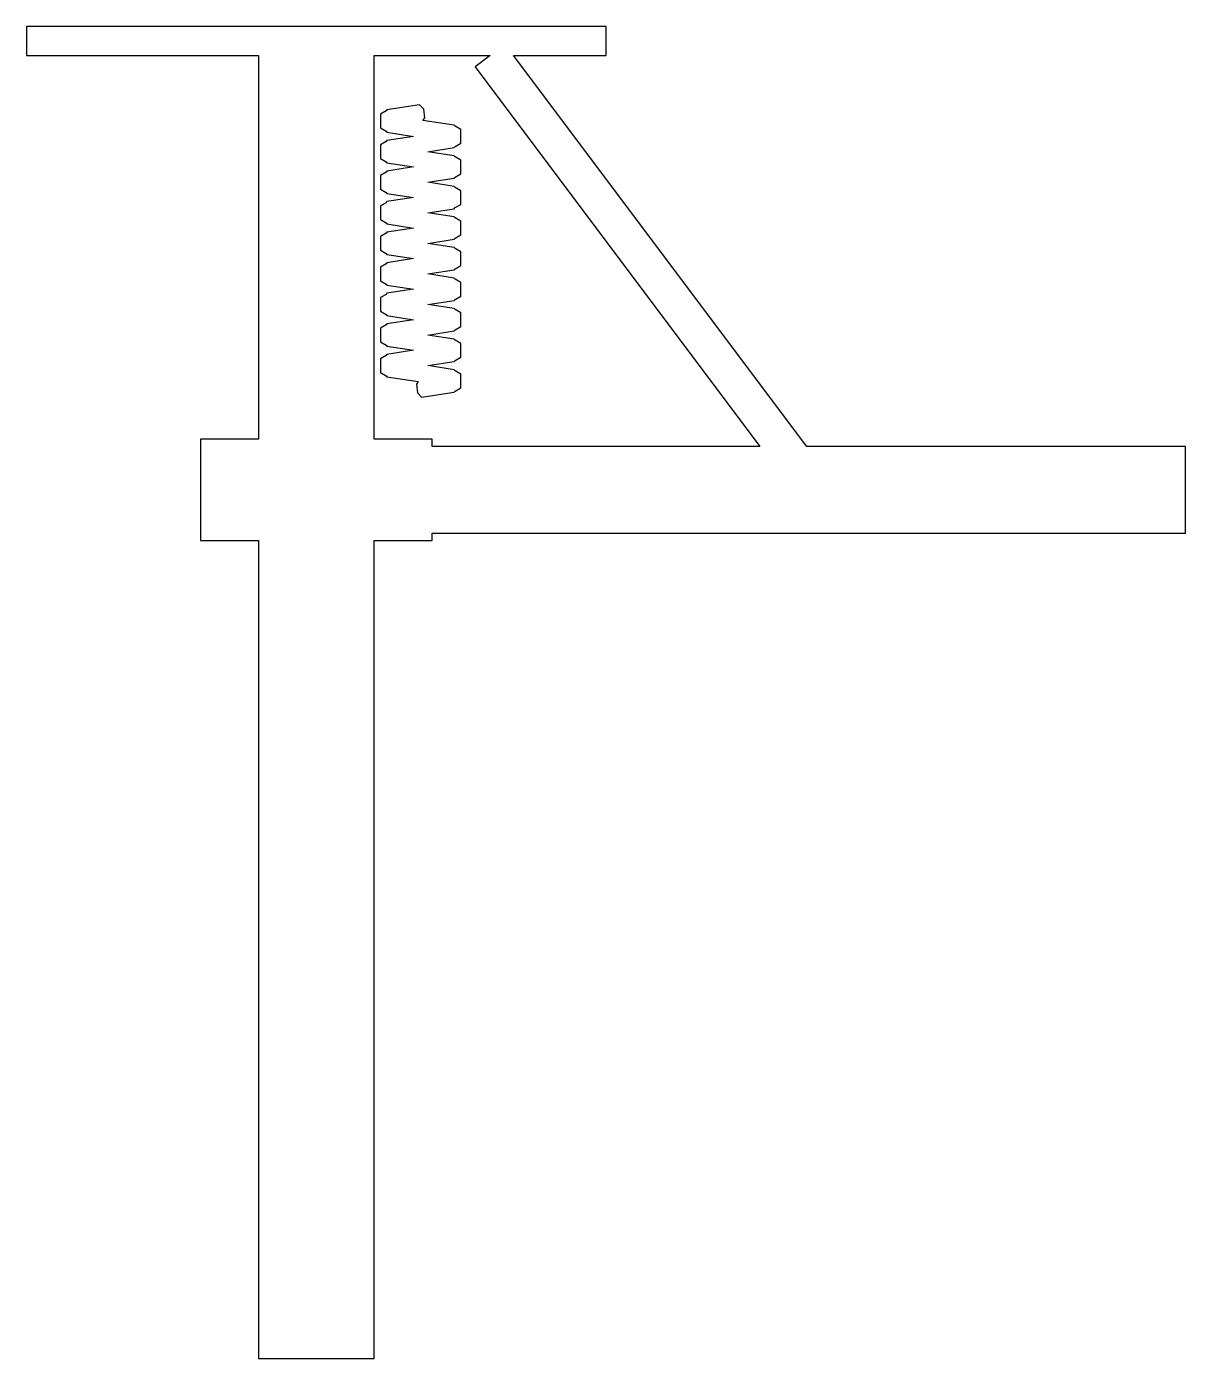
# Model space of a CAD drawing. Extents: x -200 to 600, y -920 to 0.
import ezdxf

# ---------------------------------------------------------------- set-up
doc = ezdxf.new("R2010")
doc.units = 0
doc.layers.get('0').update_dxf_attribs({"linetype": 'CONTINUOUS'})

msp = doc.modelspace()

# ---------------------------------------------------------------- linework, layer by layer
for points in [[(40, -355), (80, -355), (80, -350), (600, -350), (600, -290), (338.75, -290), (136.25, -20), (200, -20), (200, 0), (-200, 0), (-200, -20), (-40, -20), (-40, -285), (-80, -285), (-80, -355), (-40, -355), (-40, -920), (40, -920)], [(80, -290), (80, -285), (40, -285), (40, -20), (120, -20), (109.6, -27.8), (306.25, -290)], [(95.2135, -252.427), (95.7455, -251.724), (99.7128, -249.454), (99.7128, -239.99), (95.7455, -237.72), (95.2135, -237.017), (76.9718, -234.167), (95.2135, -231.316), (95.7455, -230.613), (99.7128, -228.343), (99.7128, -218.879), (95.7455, -216.609), (95.2135, -215.906), (76.9718, -213.056), (95.2135, -210.205), (95.7455, -209.502), (99.7128, -207.232), (99.7128, -197.768), (95.7455, -195.498), (95.2135, -194.795), (76.9718, -191.944), (95.2135, -189.094), (95.7455, -188.391), (99.7128, -186.121), (99.7128, -176.657), (95.7455, -174.387), (95.2135, -173.684), (76.9718, -170.833), (95.2135, -167.983), (95.7455, -167.28), (99.7128, -165.01), (99.7128, -155.546), (95.7455, -153.276), (95.2135, -152.573), (76.9718, -149.722), (95.2135, -146.872), (95.7455, -146.169), (99.7128, -143.899), (99.7128, -134.435), (95.7455, -132.165), (95.2135, -131.462), (76.9718, -128.611), (95.2135, -125.761), (95.7455, -125.058), (99.7128, -122.788), (99.7128, -113.323), (95.7455, -111.054), (95.2135, -110.35), (76.9718, -107.5), (95.2135, -104.65), (95.7455, -103.946), (99.7128, -101.677), (99.7128, -92.2123), (95.7455, -89.9425), (95.2135, -89.2394), (76.9718, -86.3889), (95.2135, -83.5384), (95.7455, -82.8353), (99.7128, -80.5655), (99.7128, -71.1012), (95.7455, -68.8313), (95.2135, -68.1283), (73.6009, -64.751), (74.9465, -62.9729), (74.2497, -57.0271), (71.3032, -54.0542), (48.7865, -57.5727), (48.2545, -58.2758), (44.2872, -60.5456), (44.2872, -70.0099), (48.2545, -72.2798), (48.7865, -72.9828), (67.0282, -75.8333), (48.7865, -78.6838), (48.2545, -79.3869), (44.2872, -81.6567), (44.2872, -91.121), (48.2545, -93.3909), (48.7865, -94.094), (67.0282, -96.9444), (48.7865, -99.7949), (48.2545, -100.498), (44.2872, -102.768), (44.2872, -112.232), (48.2545, -114.502), (48.7865, -115.205), (67.0282, -118.056), (48.7865, -120.906), (48.2545, -121.609), (44.2872, -123.879), (44.2872, -133.343), (48.2545, -135.613), (48.7865, -136.316), (67.0282, -139.167), (48.7865, -142.017), (48.2545, -142.72), (44.2872, -144.99), (44.2872, -154.454), (48.2545, -156.724), (48.7865, -157.427), (67.0282, -160.278), (48.7865, -163.128), (48.2545, -163.831), (44.2872, -166.101), (44.2872, -175.565), (48.2545, -177.835), (48.7865, -178.538), (67.0282, -181.389), (48.7865, -184.239), (48.2545, -184.942), (44.2872, -187.212), (44.2872, -196.677), (48.2545, -198.946), (48.7865, -199.65), (67.0282, -202.5), (48.7865, -205.35), (48.2545, -206.054), (44.2872, -208.323), (44.2872, -217.788), (48.2545, -220.058), (48.7865, -220.761), (67.0282, -223.611), (48.7865, -226.462), (48.2545, -227.165), (44.2872, -229.435), (44.2872, -238.899), (48.2545, -241.169), (48.7865, -241.872), (70.3991, -245.249), (69.0535, -247.027), (69.7503, -252.973), (72.6968, -255.946)]]:
    msp.add_lwpolyline(points, close=True)

doc.saveas('drawing.dxf')
